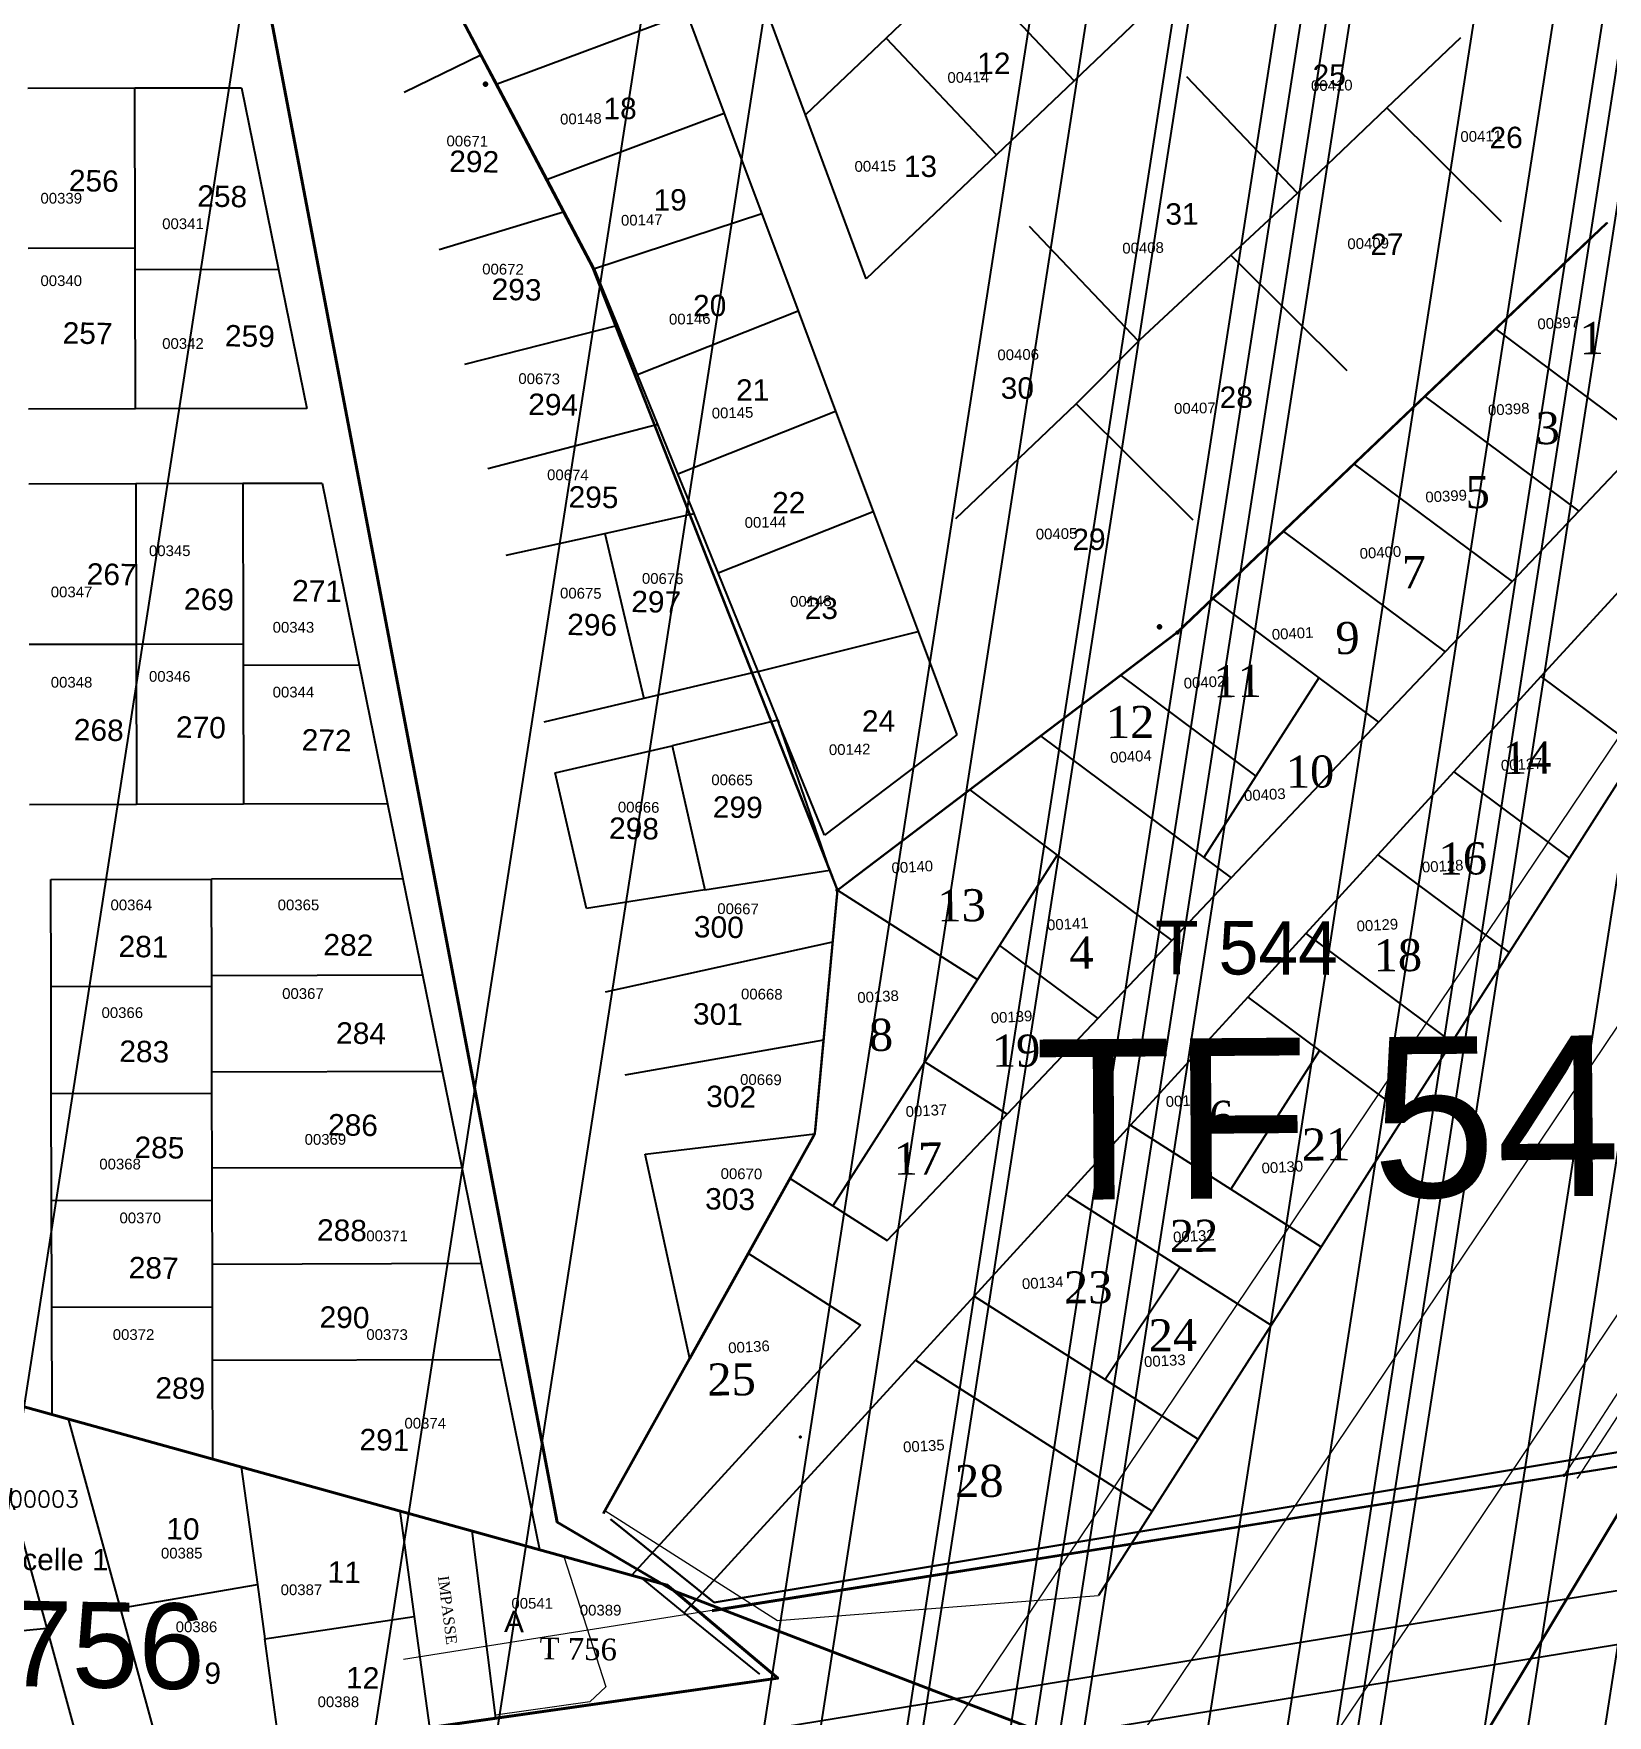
# Model space of a CAD drawing. Header units: metres. Extents: x 0 to 1324930, y 0 to 1631912.
# Drawn here: x 253454.7 to 253601.8, y 1629381.7 to 1629538.9 of the extents above; entities that cross this region are included whole.
import ezdxf
from ezdxf.enums import TextEntityAlignment as Align

# ---------------------------------------------------------------- set-up
doc = ezdxf.new("R2010")
doc.units = ezdxf.units.M
doc.header["$MEASUREMENT"] = 0
for name, color, linetype in [('A_revoir_geometrie_aberrante', 7, 'Continuous'), ('A_revoir_niveau_0', 7, 'Continuous'), ('historique_numero_parcelle', 7, 'Continuous'), ('limites_parcelles', 7, 'Continuous'), ('limites_sections', 7, 'Continuous'), ('limites_tf', 7, 'Continuous'), ('numero_lot', 7, 'Continuous'), ('numero_parcelle', 7, 'Continuous'), ('toponymie', 7, 'Continuous')]:
    doc.layers.add(name, color=color, linetype=linetype)
for name, color, linetype, lineweight in [('CABA', 7, 'Continuous', 0), ('emprise_ht_pik_rufisque', 7, 'Continuous', 0), ('Limite TF', 7, 'Continuous', 0), ('MORCELLEMENT', 7, 'Continuous', 0), ('Numero_TF', 7, 'Continuous', 0)]:
    doc.layers.add(name, color=color, linetype=linetype, lineweight=lineweight)
doc.layers.add('Lignes HT Vectorisées', color=6, linetype='Continuous', lineweight=0, true_color=0xff00ff)
doc.styles.get("Standard").update_dxf_attribs({"font": 'txt.shx'})
doc.styles.add('Style-Arial', font='arial.ttf')
doc.styles.add('Style-FANCY', font='times.ttf')
doc.styles.add('Style-ITALICS', font='ITALICS.shx')
doc.styles.add('Style-txt', font='txt.shx')

# ---------------------------------------------------------------- blocks, each defined once
blk = doc.blocks.new('*U123')
at = {"layer": 'Limite TF', "color": 5, "linetype": 'Continuous', "lineweight": 30}
for p, q in [((-92.28389, 76.922625, -0.00005), (-40.921564, -24.982557, -0.00005)), ((-40.946358, -24.933364, -0.00005), (-91.934646, 76.229708, -0.00005)), ((13.153911, -60.064016, -0.00005), (52.924782, -23.480005, -0.00005)), ((53.942898, -22.552728, -0.00005), (13.153944, -60.063995, -0.00005)), ((-40.921564, -24.982557, -0.00005), (-19.066293, -83.61538, -0.00005)), ((-40.921564, -24.982557, -0.00005), (-19.066293, -83.61538, -0.00005)), ((-19.527386, -82.378369, -0.00005), (-40.902324, -25.034175, -0.00005)), ((-19.066398, -83.62538, -0.00005), (13.067052, -60.135334, -0.00005)), ((13.067014, -60.135348, -0.00005), (-18.000381, -82.836511, -0.00005))]:
    blk.add_line(p, q, dxfattribs=at)
at = {"layer": 'Limite TF', "color": 5, "linetype": 'Continuous', "lineweight": 30, "extrusion": (0, 0, -1)}
blk.add_arc((-12.47703, -59.327933, 0.00005), 1, 227.397031, 233.844138, dxfattribs=at)
at = {"layer": 'Limite TF', "color": 5, "linetype": 'Continuous', "lineweight": 30}
blk.add_arc((12.476906, -59.328037, -0.00005), 1, 306.167378, 312.610005, dxfattribs=at)

msp = doc.modelspace()

# ---------------------------------------------------------------- linework, layer by layer
at = {"layer": 'A_revoir_geometrie_aberrante'}
for p in [(253818.61986, 1630923.38749), (253724.3939, 1630908.56345), (253783.36023, 1630905.73622), (253774.25578, 1630899.93366), (253836.71626, 1630891.34258), (253814.74338, 1630885.17909), (253827.94962, 1630881.20231), (253782.48128, 1630855.73806), (253817.74311, 1630841.65067), (253797.24446, 1630828.58239), (253747.95549, 1630826.37614), (253772.91621, 1630823.75877), (253668.05397, 1630787.75301), (253715.06164, 1630775.13962), (253758.56079, 1630716.32), (253733.98882, 1630702.58123), (253767.09052, 1630682.50395), (253736.02348, 1630663.7972), (253774.846, 1630654.88448)]:
    msp.add_line(p, (0, 0), dxfattribs=at)
at = {"layer": 'A_revoir_niveau_0', "color": 7, "linetype": 'Continuous', "lineweight": 0}
for p, q in [((253653.20792, 1629487.40592), (253599.03292, 1629403.90092)), ((253508.13855, 1629400.8391), (253524.26599, 1629390.53859)), ((253524.26599, 1629390.53859), (253554.25176, 1629392.90222))]:
    msp.add_line(p, q, dxfattribs=at)
at = {"layer": 'A_revoir_niveau_0', "color": 1, "linetype": 'Continuous', "elevation": 1.45707, "flags": 128}
for points in [[(253521.55347, 1629380.0756), (253731.55462, 1629414.40851), (253788.47876, 1629419.67596), (253788.56476, 1629419.68831), (253948.33619, 1629442.63371)], [(253949.02626, 1629437.68151), (253789.18954, 1629414.72673), (253732.24255, 1629409.4546), (253732.18866, 1629409.44961), (253726.70953, 1629408.55376), (253522.26346, 1629375.12636), (253519.28912, 1629374.58897), (253516.73208, 1629373.91893), (253514.44781, 1629373.14816), (253512.08173, 1629372.16596), (253509.99114, 1629371.129), (253508.8548, 1629370.49309), (253489.16624, 1629360.31521), (253485.37712, 1629358.3807), (253483.4698, 1629357.58648), (253481.08455, 1629356.74738), (253477.42048, 1629355.76955), (253472.78218, 1629355.0124), (253454.53679, 1629352.03405)]]:
    msp.add_lwpolyline(points, dxfattribs=at)
at = {"layer": 'A_revoir_niveau_0', "color": 2, "linetype": 'Continuous', "lineweight": 70}
msp.add_point((253496.97069, 1629534.19537), dxfattribs=at)
msp.add_point((253496.97069, 1629534.19537), dxfattribs=at)
at = {"layer": 'A_revoir_niveau_0', "color": 3, "linetype": 'Continuous', "lineweight": 70}
for p in [(253496.97069, 1629534.19537), (253496.97069, 1629534.19537), (253559.95584, 1629483.4347)]:
    msp.add_point(p, dxfattribs=at)
at = {"layer": 'A_revoir_niveau_0', "color": 30, "linetype": 'Continuous', "lineweight": 53}
msp.add_point((253559.95584, 1629483.4347), dxfattribs=at)
at = {"layer": 'A_revoir_niveau_0', "color": 3, "linetype": 'Continuous', "lineweight": 40}
for p in [(253561.6395, 1629482.92668), (253529.88025, 1629458.83986)]:
    msp.add_point(p, dxfattribs=at)
at = {"layer": 'A_revoir_niveau_0', "color": 4, "linetype": 'Continuous', "lineweight": 53}
for p in [(253561.6395, 1629482.92668), (253529.88025, 1629458.83986)]:
    msp.add_point(p, dxfattribs=at)
at = {"layer": 'A_revoir_niveau_0', "color": 6, "linetype": 'Continuous', "lineweight": 40}
msp.add_point((253526.39432, 1629407.71373), dxfattribs=at)
at = {"layer": 'A_revoir_niveau_0', "color": 7, "linetype": 'Continuous', "lineweight": 0}
msp.add_point((253599.03292, 1629403.90092), dxfattribs=at)
at = {"layer": 'CABA', "color": 7, "linetype": 'Continuous', "lineweight": 0}
for p, q in [((253688.84539, 1629544.52119), (253597.77611, 1629404.14833)), ((253618.91319, 1629407.50589), (253489.30497, 1629386.91799))]:
    msp.add_line(p, q, dxfattribs=at)
at = {"layer": 'CABA', "color": 1, "linetype": 'Continuous', "lineweight": 30}
for p, q in [((253618.91319, 1629407.50594), (253518.16604, 1629391.50281)), ((253618.91319, 1629407.49711), (253518.16604, 1629391.43281))]:
    msp.add_line(p, q, dxfattribs=at)
at = {"layer": 'CABA', "color": 7, "linetype": 'Continuous', "lineweight": 40}
msp.add_point((253597.76604, 1629404.13281), dxfattribs=at)
msp.add_point((253597.76604, 1629404.13281), dxfattribs=at)
msp.add_point((253597.76604, 1629404.13281), dxfattribs=at)
at = {"layer": 'emprise_ht_pik_rufisque', "color": 1}
for p, q in [((253525.74159, 1629358.41202), (253684.0951, 1629593.89178)), ((253708.88531, 1629576.99558), (253551.50254, 1629342.95935))]:
    msp.add_line(p, q, dxfattribs=at)
at = {"layer": 'Lignes HT Vectorisées', "color": 5, "flags": 128}
msp.add_lwpolyline([(252300.51846, 1628679.7793), (252309.3366, 1628700.77108), (252580.07717, 1628648.77369), (252824.63213, 1628734.41955), (253013.71055, 1628846.69242), (253204.21108, 1628962.6464), (253437.57414, 1629102.28059), (253538.1889, 1629350.04156), (253696.54241, 1629585.52132), (253756.66915, 1629670.28747)], dxfattribs=at)
at = {"layer": 'limites_parcelles'}
for p, q in [((253541.6958, 1629545.42816), (253534.42058, 1629538.49444)), ((253541.6958, 1629545.42816), (253551.9945, 1629534.50831)), ((253496.61108, 1629536.91265), (253493.34034, 1629543.09786)), ((253526.87761, 1629531.30556), (253522.89476, 1629542.08574)), ((253515.78412, 1629540.80299), (253498.05422, 1629534.18356)), ((253515.78412, 1629540.80299), (253519.29086, 1629531.42734)), ((253559.26973, 1629541.44203), (253551.9945, 1629534.50831)), ((253534.42058, 1629538.49444), (253526.87761, 1629531.30556)), ((253534.42058, 1629538.49444), (253544.71928, 1629527.5746)), ((253581.20636, 1629531.96166), (253588.12394, 1629538.55673)), ((253496.61108, 1629536.91265), (253489.3886, 1629533.41103)), ((253498.05422, 1629534.18356), (253496.61108, 1629536.91265)), ((253502.77282, 1629525.26035), (253498.05422, 1629534.18356)), ((253551.9945, 1629534.50831), (253544.71928, 1629527.5746)), ((253572.85342, 1629523.99815), (253562.50777, 1629534.85854)), ((253454.20013, 1629533.80826), (253464.20008, 1629533.8305)), ((253464.20008, 1629533.8305), (253474.18584, 1629533.85271)), ((253464.23333, 1629518.83539), (253464.20008, 1629533.8305)), ((253474.18584, 1629533.85271), (253477.64641, 1629516.86564)), ((253519.29086, 1629531.42734), (253502.77282, 1629525.26035)), ((253519.29086, 1629531.42734), (253522.79761, 1629522.05169)), ((253532.5434, 1629515.97027), (253526.87761, 1629531.30556)), ((253572.85342, 1629523.99815), (253581.20636, 1629531.96166)), ((253581.20636, 1629531.96166), (253591.89306, 1629521.32884)), ((253544.71928, 1629527.5746), (253532.5434, 1629515.97027)), ((253504.37321, 1629522.23389), (253502.77282, 1629525.26035)), ((253566.63065, 1629518.19439), (253572.43011, 1629523.59457)), ((253572.43011, 1629523.59457), (253572.85342, 1629523.99815)), ((253504.37321, 1629522.23389), (253492.64803, 1629518.70349)), ((253507.178, 1629516.92982), (253504.37321, 1629522.23389)), ((253522.79761, 1629522.05169), (253507.178, 1629516.92982)), ((253522.79761, 1629522.05169), (253526.18312, 1629513.00016)), ((253558.01767, 1629510.16512), (253547.82163, 1629520.86846)), ((253591.38446, 1629511.26694), (253601.86467, 1629521.25932)), ((253464.23333, 1629518.83539), (253454.23338, 1629518.81284)), ((253464.23777, 1629516.8354), (253464.23333, 1629518.83539)), ((253477.64641, 1629516.86564), (253464.23777, 1629516.8354)), ((253464.2666, 1629503.83451), (253464.23777, 1629516.8354)), ((253477.64641, 1629516.86564), (253480.29352, 1629503.87161)), ((253509.33487, 1629511.61004), (253507.178, 1629516.92982)), ((253558.14449, 1629510.29248), (253566.63065, 1629518.19439)), ((253566.63065, 1629518.19439), (253577.46391, 1629507.41575)), ((253511.18554, 1629507.04549), (253526.18312, 1629513.00016)), ((253526.18312, 1629513.00016), (253529.69407, 1629503.61326)), ((253509.33487, 1629511.61004), (253495.02807, 1629507.96406)), ((253511.18554, 1629507.04549), (253509.33487, 1629511.61004)), ((253584.77717, 1629504.9672), (253591.38446, 1629511.26694)), ((253591.38446, 1629511.26694), (253605.3801, 1629500.83283)), ((253552.18695, 1629504.30989), (253558.01767, 1629510.16512)), ((253558.01767, 1629510.16512), (253558.14449, 1629510.29248)), ((253513.0893, 1629502.34997), (253511.18554, 1629507.04549)), ((253540.92317, 1629493.56939), (253552.18695, 1629504.30989)), ((253552.18695, 1629504.30989), (253563.09453, 1629493.45731)), ((253578.16884, 1629498.66648), (253584.77717, 1629504.9672)), ((253584.77717, 1629504.9672), (253599.14583, 1629494.25418)), ((253464.2666, 1629503.83451), (253454.26664, 1629503.81137)), ((253480.29352, 1629503.87161), (253464.2666, 1629503.83451)), ((253514.9505, 1629497.75944), (253529.69407, 1629503.61326)), ((253529.69407, 1629503.61326), (253533.19802, 1629494.2451)), ((253513.0893, 1629502.34997), (253497.20026, 1629498.2238)), ((253514.9505, 1629497.75944), (253513.0893, 1629502.34997)), ((253605.3801, 1629500.83283), (253599.14583, 1629494.25418)), ((253571.56199, 1629492.36717), (253578.16884, 1629498.66648)), ((253578.16884, 1629498.66648), (253592.91195, 1629487.67596)), ((253614.19158, 1629499.10268), (253595.61488, 1629478.79449)), ((253454.28644, 1629496.81443), (253464.28639, 1629496.83987)), ((253464.28639, 1629496.83987), (253474.28634, 1629496.86531)), ((253464.28639, 1629496.83987), (253464.31965, 1629481.83994)), ((253474.28634, 1629496.86531), (253481.71988, 1629496.88422)), ((253474.28634, 1629496.86531), (253474.3196, 1629481.86538)), ((253481.71988, 1629496.88422), (253485.18129, 1629479.89301)), ((253516.46333, 1629494.02815), (253514.9505, 1629497.75944)), ((253508.1326, 1629492.18481), (253516.46333, 1629494.02815)), ((253518.70804, 1629488.4917), (253516.46333, 1629494.02815)), ((253518.70804, 1629488.4917), (253533.19802, 1629494.2451)), ((253533.19802, 1629494.2451), (253537.40191, 1629483.00555)), ((253599.14583, 1629494.25418), (253592.91195, 1629487.67596)), ((253498.91207, 1629490.14458), (253508.1326, 1629492.18481)), ((253508.1326, 1629492.18481), (253511.75933, 1629476.74007)), ((253564.95426, 1629486.06701), (253571.56199, 1629492.36717)), ((253571.56199, 1629492.36717), (253586.67809, 1629481.09775)), ((253522.4491, 1629479.2646), (253518.70804, 1629488.4917)), ((253592.91195, 1629487.67596), (253586.67809, 1629481.09775)), ((253561.63964, 1629482.90668), (253564.95426, 1629486.06701)), ((253564.95426, 1629486.06701), (253574.85614, 1629478.68483)), ((253522.45036, 1629479.2615), (253537.40191, 1629483.00555)), ((253537.40191, 1629483.00555), (253541.01726, 1629473.33955)), ((253556.3348, 1629478.89196), (253561.63964, 1629482.90668)), ((253556.33812, 1629478.88949), (253561.63964, 1629482.90668)), ((253454.31971, 1629481.8145), (253464.31965, 1629481.83994)), ((253464.31965, 1629481.83994), (253474.3196, 1629481.86538)), ((253464.31965, 1629481.83994), (253464.3529, 1629466.8442)), ((253474.3196, 1629481.86538), (253474.32404, 1629479.86539)), ((253586.67809, 1629481.09775), (253580.44378, 1629474.51906)), ((253474.32404, 1629479.86539), (253485.18129, 1629479.89301)), ((253474.32404, 1629479.86539), (253474.35285, 1629466.86964)), ((253485.18129, 1629479.89301), (253487.8274, 1629466.90392)), ((253522.4491, 1629479.2646), (253511.75933, 1629476.74007)), ((253522.45036, 1629479.2615), (253522.4491, 1629479.2646)), ((253524.2912, 1629474.72118), (253522.45036, 1629479.2615)), ((253548.86318, 1629473.23743), (253556.3348, 1629478.89196)), ((253548.87118, 1629473.23147), (253556.33812, 1629478.88949)), ((253556.3348, 1629478.89196), (253556.33812, 1629478.88949)), ((253556.33812, 1629478.88949), (253568.97227, 1629469.47274)), ((253574.85614, 1629478.68483), (253568.97227, 1629469.47274)), ((253574.85614, 1629478.68483), (253580.44378, 1629474.51906)), ((253595.61488, 1629478.79449), (253587.46277, 1629469.88254)), ((253595.61488, 1629478.79449), (253604.76163, 1629471.97756)), ((253511.75933, 1629476.74007), (253502.4358, 1629474.53819)), ((253524.2912, 1629474.72118), (253514.42444, 1629472.30939)), ((253524.2912, 1629474.72118), (253524.30616, 1629474.72484)), ((253524.40029, 1629474.45212), (253524.2912, 1629474.72118)), ((253524.30616, 1629474.72484), (253524.40029, 1629474.45212)), ((253529.14565, 1629460.70417), (253524.40029, 1629474.45212)), ((253528.65374, 1629463.96125), (253524.40029, 1629474.45212)), ((253580.44378, 1629474.51906), (253566.65875, 1629459.97258)), ((253541.01726, 1629473.33955), (253528.65374, 1629463.96125)), ((253542.23452, 1629468.20258), (253548.87118, 1629473.23147)), ((253548.87118, 1629473.23147), (253548.86318, 1629473.23743)), ((253548.87118, 1629473.23147), (253564.11531, 1629461.86846)), ((253503.49378, 1629469.79383), (253514.42444, 1629472.30939)), ((253514.42444, 1629472.30939), (253517.47961, 1629458.87288)), ((253604.76163, 1629471.97756), (253598.27552, 1629461.82328)), ((253506.40294, 1629457.12619), (253503.49378, 1629469.79383)), ((253587.46277, 1629469.88254), (253580.37243, 1629462.13132)), ((253587.46277, 1629469.88254), (253598.27552, 1629461.82328)), ((253529.88012, 1629458.84112), (253542.22985, 1629468.20605)), ((253529.88012, 1629458.84112), (253542.23452, 1629468.20258)), ((253542.22985, 1629468.20605), (253542.23452, 1629468.20258)), ((253542.23452, 1629468.20258), (253550.40019, 1629462.11572)), ((253568.97227, 1629469.47274), (253564.11531, 1629461.86846)), ((253464.3529, 1629466.8442), (253454.35296, 1629466.81876)), ((253474.35285, 1629466.86964), (253464.3529, 1629466.8442)), ((253487.8274, 1629466.90392), (253474.35285, 1629466.86964)), ((253487.8274, 1629466.90392), (253489.25406, 1629459.90079)), ((253550.40019, 1629462.11572), (253545.00252, 1629453.66442)), ((253550.40019, 1629462.11572), (253561.11837, 1629454.12617)), ((253564.11531, 1629461.86846), (253566.65875, 1629459.97258)), ((253580.37243, 1629462.13132), (253573.63923, 1629454.77054)), ((253580.37243, 1629462.13132), (253592.63466, 1629452.99228)), ((253598.27552, 1629461.82328), (253592.63466, 1629452.99228)), ((253517.47961, 1629458.87288), (253529.14565, 1629460.70417)), ((253456.34317, 1629459.81884), (253471.36409, 1629459.85522)), ((253456.37132, 1629449.82688), (253456.34317, 1629459.81884)), ((253489.25406, 1629459.90079), (253471.36409, 1629459.85522)), ((253471.38699, 1629450.85481), (253471.36409, 1629459.85522)), ((253489.25406, 1629459.90079), (253491.0872, 1629450.90236)), ((253517.47961, 1629458.87288), (253506.40294, 1629457.12619)), ((253529.43199, 1629454.00612), (253529.88012, 1629458.84112)), ((253529.88012, 1629458.84112), (253542.96847, 1629450.47964)), ((253566.65875, 1629459.97258), (253561.11837, 1629454.12617)), ((253508.19396, 1629449.32996), (253529.43199, 1629454.00612)), ((253528.58036, 1629444.81766), (253529.43199, 1629454.00612)), ((253561.11837, 1629454.12617), (253554.19094, 1629446.81608)), ((253573.63923, 1629454.77054), (253568.21325, 1629448.83882)), ((253573.63923, 1629454.77054), (253587.2772, 1629444.60495)), ((253545.00252, 1629453.66442), (253542.96847, 1629450.47964)), ((253545.00252, 1629453.66442), (253545.00252, 1629453.66442)), ((253545.00252, 1629453.66442), (253554.19094, 1629446.81608)), ((253592.63466, 1629452.99228), (253587.2772, 1629444.60495)), ((253471.38699, 1629450.85481), (253491.0872, 1629450.90236)), ((253471.38954, 1629449.85489), (253471.38699, 1629450.85481)), ((253491.0872, 1629450.90236), (253492.91968, 1629441.90713)), ((253456.37132, 1629449.82688), (253471.38954, 1629449.85489)), ((253456.3995, 1629439.82694), (253456.37132, 1629449.82688)), ((253471.40989, 1629441.85519), (253471.38954, 1629449.85489)), ((253542.96847, 1629450.47964), (253538.04815, 1629442.77575)), ((253568.21325, 1629448.83882), (253557.26436, 1629436.86941)), ((253568.21325, 1629448.83882), (253574.91958, 1629443.83974)), ((253554.19094, 1629446.81608), (253545.72346, 1629437.88087)), ((253528.58036, 1629444.81766), (253509.98499, 1629441.53373)), ((253527.76804, 1629436.05328), (253528.58036, 1629444.81766)), ((253587.2772, 1629444.60495), (253582.96, 1629437.84618)), ((253574.91958, 1629443.83974), (253566.64232, 1629430.87997)), ((253574.91958, 1629443.83974), (253582.96, 1629437.84618)), ((253471.40989, 1629441.85519), (253492.91968, 1629441.90713)), ((253471.41498, 1629439.85494), (253471.40989, 1629441.85519)), ((253492.91968, 1629441.90713), (253494.75217, 1629432.91191)), ((253538.04815, 1629442.77575), (253529.44753, 1629429.3095)), ((253538.04815, 1629442.77575), (253545.72346, 1629437.88087)), ((253456.3995, 1629439.82694), (253471.41498, 1629439.85494)), ((253456.42767, 1629429.82699), (253456.3995, 1629439.82694)), ((253471.43278, 1629432.85557), (253471.41498, 1629439.85494)), ((253534.52695, 1629426.06588), (253545.72346, 1629437.88087)), ((253557.26436, 1629436.86941), (253551.30591, 1629430.35559)), ((253557.26436, 1629436.86941), (253566.64232, 1629430.87997)), ((253582.96, 1629437.84618), (253575.07154, 1629425.49647)), ((253511.90281, 1629434.1485), (253527.76804, 1629436.05328)), ((253527.76804, 1629436.05328), (253525.44228, 1629431.86717)), ((253516.08253, 1629415.02061), (253511.90281, 1629434.1485)), ((253471.43278, 1629432.85557), (253494.75217, 1629432.91191)), ((253471.44042, 1629429.85499), (253471.43278, 1629432.85557)), ((253494.75217, 1629432.91191), (253496.58425, 1629423.91867)), ((253525.44228, 1629431.86717), (253521.54918, 1629424.86001)), ((253525.44228, 1629431.86717), (253529.44753, 1629429.3095)), ((253551.30591, 1629430.35559), (253542.64084, 1629420.88286)), ((253551.30591, 1629430.35559), (253561.8875, 1629423.5972)), ((253566.64232, 1629430.87997), (253575.07154, 1629425.49647)), ((253456.42767, 1629429.82699), (253471.44042, 1629429.85499)), ((253456.45586, 1629419.823), (253456.42767, 1629429.82699)), ((253471.4557, 1629423.84599), (253471.44042, 1629429.85499)), ((253529.44753, 1629429.3095), (253534.52695, 1629426.06588)), ((253521.54918, 1629424.86001), (253516.08253, 1629415.02061)), ((253521.54918, 1629424.86001), (253532.027, 1629418.16812)), ((253575.07154, 1629425.49647), (253570.38972, 1629418.16688)), ((253496.58425, 1629423.91867), (253471.4557, 1629423.84599)), ((253471.46588, 1629419.84601), (253471.4557, 1629423.84599)), ((253496.58425, 1629423.91867), (253498.41673, 1629414.92345)), ((253561.8875, 1629423.5972), (253554.88061, 1629413.06571)), ((253561.8875, 1629423.5972), (253570.38972, 1629418.16688)), ((253542.64084, 1629420.88286), (253537.15947, 1629414.89059)), ((253542.64084, 1629420.88286), (253554.88061, 1629413.06571)), ((253471.46588, 1629419.84601), (253456.45586, 1629419.823)), ((253456.48408, 1629409.80628), (253456.45586, 1629419.823)), ((253471.4786, 1629414.84604), (253471.46588, 1629419.84601)), ((253532.027, 1629418.16812), (253510.64023, 1629394.78745)), ((253570.38972, 1629418.16688), (253563.58169, 1629407.50862)), ((253498.41673, 1629414.92345), (253471.4786, 1629414.84604)), ((253471.50202, 1629405.64143), (253471.4786, 1629414.84604)), ((253498.41673, 1629414.92345), (253502.03248, 1629397.17459)), ((253537.15947, 1629414.89059), (253515.55704, 1629391.27623)), ((253537.15947, 1629414.89059), (253559.27464, 1629400.76575)), ((253554.88061, 1629413.06571), (253563.58169, 1629407.50862)), ((253456.48408, 1629409.80628), (253450.00923, 1629411.60191)), ((253457.98819, 1629409.38915), (253456.48408, 1629409.80628)), ((253457.98819, 1629409.38915), (253462.82904, 1629391.69479)), ((253471.50202, 1629405.64143), (253457.98819, 1629409.38915)), ((253563.58169, 1629407.50862), (253559.27464, 1629400.76575)), ((253563.58169, 1629407.50862), (253563.58172, 1629407.5086)), ((253474.15245, 1629404.9064), (253471.50202, 1629405.64143)), ((253474.15245, 1629404.9064), (253475.66055, 1629393.91112)), ((253488.9609, 1629400.79966), (253474.15245, 1629404.9064)), ((253452.82745, 1629401.30081), (253455.97304, 1629389.80326)), ((253488.9609, 1629400.79966), (253490.31278, 1629390.9374)), ((253495.72782, 1629398.92302), (253488.9609, 1629400.79966)), ((253559.27464, 1629400.76575), (253554.25176, 1629392.90222)), ((253497.9464, 1629381.42702), (253495.72782, 1629398.92302)), ((253502.03248, 1629397.17459), (253495.72782, 1629398.92302)), ((253510.64023, 1629394.78745), (253502.03248, 1629397.17459)), ((253511.55546, 1629394.53363), (253510.64023, 1629394.78745)), ((253515.55704, 1629391.27623), (253511.55546, 1629394.53363)), ((253513.96916, 1629393.86425), (253511.55546, 1629394.53363)), ((253462.82904, 1629391.69479), (253475.66055, 1629393.91112)), ((253475.66055, 1629393.91112), (253476.35486, 1629388.8498)), ((253462.82904, 1629391.69479), (253466.84443, 1629377.01768)), ((253476.35486, 1629388.8498), (253490.31278, 1629390.9374)), ((253490.31278, 1629390.9374), (253491.73756, 1629380.5433)), ((253522.62892, 1629385.51953), (253515.55704, 1629391.27623)), ((253455.97304, 1629389.80326), (253439.59626, 1629388.22548)), ((253455.97304, 1629389.80326), (253459.74636, 1629376.01126)), ((253477.7659, 1629378.56377), (253476.35486, 1629388.8498))]:
    msp.add_line(p, q, dxfattribs=at)
at = {"layer": 'limites_sections', "color": 112, "linetype": 'Continuous', "lineweight": 40, "flags": 128}
for points in [[(254266.72124, 1629287.51673), (254172.48417, 1629409.31925), (254097.22164, 1629442.49494), (254024.76813, 1629444.48435), (253971.49352, 1629433.82949), (253653.94722, 1629377.17001), (253582.75022, 1629367.14207), (253798.76793, 1629726.38387), (253856.42036, 1629838.71662), (253802.99925, 1630025.997), (253799.36956, 1630038.16252), (253786.53856, 1630083.23103), (253799.36956, 1630038.16252), (253907.40539, 1630046.33621), (253955.51113, 1630039.11967), (254024.76813, 1629997.35713), (254129.31023, 1629944.47073), (254144.35091, 1629962.85453), (254275.33492, 1629929.18652)], [(254266.72124, 1629287.51673), (254172.48417, 1629409.31925), (254097.22164, 1629442.49494), (254024.76813, 1629444.48435), (253971.49352, 1629433.82949), (253662.59302, 1629378.69766), (253582.75022, 1629367.14207), (253798.76793, 1629726.38387), (253856.42036, 1629838.71662), (253802.99925, 1630025.997), (253799.36956, 1630038.16252), (253786.53856, 1630083.23103), (253799.36956, 1630038.16252), (253907.40539, 1630046.33621), (253955.51113, 1630039.11967), (254024.76813, 1629997.35713), (254129.31023, 1629944.47073), (254144.35091, 1629962.85453), (254275.33492, 1629929.18652)], [(253799.36956, 1630038.16252), (253856.42032, 1629838.7166), (253798.76793, 1629726.38384), (253582.75022, 1629367.14207), (253514.63591, 1629393.29182), (253503.68044, 1629399.74735), (253463.16064, 1629612.88736), (253394.94697, 1629619.27583), (253335.50021, 1629603.46312), (253325.48823, 1629598.58362), (253296.43383, 1629591.04183), (253239.42311, 1629594.89294), (253258.48029, 1629694.07782), (253239.84941, 1629709.10854), (253235.59543, 1629794.86585), (253237.80426, 1629775.92513), (253237.80426, 1629775.92513), (253264.68264, 1629775.42816), (253276.08156, 1629797.15961), (253283.21815, 1629825.84344), (253264.42056, 1629860.90563), (253292.36857, 1629875.25951), (253349.87463, 1629905.00727), (253520.67758, 1630008.00346)], [(252919.31833, 1629642.67521), (253000.11128, 1629763.48946), (253052.3, 1629847.28), (253052.3, 1629847.28), (253140.06562, 1629837.2331), (253140.06562, 1629837.2331), (253235.59543, 1629794.86585), (253239.84941, 1629709.10854), (253258.48029, 1629694.07782), (253239.42311, 1629594.89294), (253296.43383, 1629591.04183), (253325.48823, 1629598.58362), (253335.48931, 1629603.43379), (253394.94697, 1629619.27583), (253463.16064, 1629612.88736), (253503.68044, 1629399.74735), (253514.63591, 1629393.29182), (253582.75022, 1629367.14207), (253645.72438, 1629332.79686), (253610.60438, 1629237.23282), (253568.74235, 1629208.53636), (253491.69353, 1628988.97111), (253348.98947, 1629069.99709), (252794.47787, 1629392.61618)]]:
    msp.add_lwpolyline(points, dxfattribs=at)
at = {"layer": 'limites_tf', "color": 5, "linetype": 'Continuous', "lineweight": 30}
for p, q in [((253561.66387, 1629482.97734), (253600.77068, 1629520.27036)), ((253601.77196, 1629521.21579), (253561.6639, 1629482.97736)), ((253561.57827, 1629482.90446), (253530.92396, 1629459.6485)), ((253529.87223, 1629458.85059), (253527.76242, 1629436.06419)), ((253527.772, 1629436.26383), (253529.8723, 1629458.84059)), ((253527.76242, 1629436.06419), (253507.98718, 1629400.55545)), ((253507.99108, 1629400.55232), (253527.65006, 1629435.87009)), ((253633.48963, 1629411.40347), (253518.35965, 1629392.23272)), ((253518.35965, 1629392.23272), (253508.64659, 1629400.01704))]:
    msp.add_line(p, q, dxfattribs=at)
at = {"layer": 'limites_tf', "color": 1, "linetype": 'Continuous', "lineweight": 30}
msp.add_line((253633.43604, 1629409.81281), (253518.16604, 1629391.50281), dxfattribs=at)
at = {"layer": 'limites_tf', "color": 5, "linetype": 'Continuous', "lineweight": 40}
for p, q in [((253524.28096, 1629385.16027), (253372.40071, 1629363.62859)), ((253524.28533, 1629385.15616), (253418.30187, 1629370.13577))]:
    msp.add_line(p, q, dxfattribs=at)
at = {"layer": 'limites_tf', "color": 5, "linetype": 'Continuous', "lineweight": 40, "flags": 128}
msp.add_lwpolyline([(253408.96531, 1629421.46835), (253418.11281, 1629371.17526), (253418.30187, 1629370.13577), (253425.35048, 1629371.13417), (253427.90537, 1629371.38142), (253436.31189, 1629372.68784), (253436.31204, 1629372.68679), (253492.11541, 1629380.59098), (253524.29401, 1629385.14884), (253514.62529, 1629393.30075), (253514.63064, 1629393.3071), (253513.96916, 1629393.86425), (253408.68607, 1629423.05909), (253408.96531, 1629421.46835)], close=True, dxfattribs=at)
at = {"layer": 'limites_tf', "color": 5, "lineweight": 40, "flags": 128}
msp.add_lwpolyline([(253436.31182, 1629372.68824), (253524.28533, 1629385.15616), (253514.62529, 1629393.30075), (253514.63064, 1629393.3071), (253513.96916, 1629393.86425), (253408.68607, 1629423.05909), (253408.72915, 1629422.82199), (253408.97482, 1629421.47007), (253408.96531, 1629421.46835), (253418.11281, 1629371.17526), (253418.30187, 1629370.13577), (253425.35041, 1629371.13473), (253436.31182, 1629372.68824)], close=True, dxfattribs=at)
at = {"layer": 'MORCELLEMENT', "color": 2, "linetype": 'Continuous', "lineweight": 13, "flags": 128}
msp.add_lwpolyline([(253495.72788, 1629398.92253), (253504.29436, 1629396.54609), (253508.21703, 1629384.34096), (253506.71219, 1629382.94886), (253497.9101, 1629381.70175), (253495.72788, 1629398.92253)], close=True, dxfattribs=at)

# ---------------------------------------------------------------- block references
at = {"layer": 'limites_tf', "color": 5, "linetype": 'Continuous', "lineweight": 30, "rotation": 1.03}
msp.add_blockref('*U123', (253547.4394, 1629542.77068, 0.00005), dxfattribs=at)

# ---------------------------------------------------------------- texts
at = {"layer": 'historique_numero_parcelle', "color": 7, "linetype": 'Continuous', "lineweight": 0, "style": 'Style-txt'}
msp.add_text('00003', height=1.524, rotation=0.0028, dxfattribs=at).set_placement((253455.7171, 1629401.8979), align=Align.MIDDLE_CENTER)
at = {"layer": 'historique_numero_parcelle', "color": 7, "insert": (253505.79152, 1629392.01449), "char_height": 1, "attachment_point": 1, "rotation": 0.0028075, "line_spacing_factor": 0.6, "style": 'Style-txt'}
msp.add_mtext('\\fArial|b0|i0|c00|p39;00389', dxfattribs=at)
at = {"layer": 'numero_lot', "color": 7, "linetype": 'Continuous', "lineweight": 0, "style": 'Style-Arial'}
for s, rotation, p in [('12', 0.4081, (253542.92543, 1629537.10907)), ('25', 0.4081, (253574.26788, 1629536.01198)), ('18', 0.4081, (253507.99257, 1629532.89925)), ('26', 0.4081, (253590.80127, 1629530.18824)), ('13', 0.4081, (253536.06736, 1629527.4878)), ('19', 0.4081, (253512.67119, 1629524.3504)), ('31', 0.4081, (253560.50707, 1629523.0407)), ('27', 0.4081, (253579.65787, 1629520.20636)), ('20', 0.4081, (253516.36976, 1629514.47423)), ('21', 0.4081, (253520.38404, 1629506.58081)), ('30', 0.4081, (253545.12066, 1629506.75701)), ('28', 0.4081, (253565.57664, 1629505.91246)), ('22', 0.4081, (253523.75749, 1629496.04216)), ('29', 0.4081, (253551.81818, 1629492.61111)), ('23', 0.4081, (253526.79641, 1629486.1613)), ('24', 0.4081, (253532.14879, 1629475.63674)), ('A', 359.0028, (253498.74269, 1629391.47282))]:
    msp.add_text(s, height=2, rotation=rotation, dxfattribs=at).set_placement(p, align=Align.TOP_LEFT)
at = {"layer": 'numero_lot', "color": 7, "lineweight": 0, "style": 'Style-Arial'}
for s, p in [('292', (253493.61017, 1629527.98888)), ('293', (253497.56863, 1629516.01735)), ('294', (253500.98799, 1629505.26657)), ('295', (253504.76052, 1629496.61086)), ('297', (253510.61851, 1629486.82862)), ('296', (253504.6352, 1629484.68223)), ('299', (253518.24038, 1629467.6276)), ('298', (253508.54128, 1629465.63843)), ('300', (253516.47295, 1629456.42042)), ('301', (253516.3874, 1629448.27715)), ('302', (253517.62608, 1629440.56019)), ('303', (253517.5255, 1629430.98634))]:
    msp.add_text(s, height=2, rotation=359, dxfattribs=at).set_placement(p, align=Align.TOP_LEFT)
at = {"layer": 'numero_lot', "color": 7, "linetype": 'Continuous', "lineweight": 0, "style": 'Style-FANCY'}
for s, p in [('1', (253600.35429, 1629510.43613)), ('3', (253596.24728, 1629502.02966)), ('5', (253589.70669, 1629496.05192)), ('7', (253583.7399, 1629488.56023)), ('9', (253577.53555, 1629482.40889)), ('11', (253567.2656, 1629478.37563)), ('12', (253557.21601, 1629474.55145)), ('14', (253594.33526, 1629471.20926)), ('10', (253574.03625, 1629469.91364)), ('16', (253588.30748, 1629461.78909)), ('13', (253541.47111, 1629457.41633)), ('4', (253552.67217, 1629452.99205)), ('18', (253582.2407, 1629452.75165)), ('8', (253533.93876, 1629445.30042)), ('19', (253546.56336, 1629443.8273)), ('6', (253565.73213, 1629437.63968)), ('21', (253575.53355, 1629435.05942)), ('17', (253537.39205, 1629433.73031)), ('22', (253563.20234, 1629426.51038)), ('23', (253553.30636, 1629421.69877)), ('24', (253561.22118, 1629417.22003)), ('25', (253519.97572, 1629413.0913)), ('28', (253543.12303, 1629403.59678))]:
    msp.add_text(s, height=3, rotation=0.4081, dxfattribs=at).set_placement(p, align=Align.MIDDLE_CENTER)
at = {"layer": 'numero_lot', "color": 7, "lineweight": 0, "char_height": 2, "attachment_point": 1, "rotation": 359.0000236, "line_spacing_factor": 0.6}
for s, insert in [('\\fArial|b0|i0|c00|p39;256', (253458.0636, 1629526.18643)), ('\\fArial|b0|i0|c00|p39;258', (253470.0641, 1629524.74153)), ('\\fArial|b0|i0|c00|p39;257', (253457.4777, 1629511.93669)), ('\\fArial|b0|i0|c00|p39;259', (253472.64572, 1629511.67193)), ('\\fArial|b0|i0|c00|p39;267', (253459.73064, 1629489.39816)), ('\\fArial|b0|i0|c00|p39;269', (253468.82151, 1629487.06031)), ('\\fArial|b0|i0|c00|p39;271', (253478.9208, 1629487.83741)), ('\\fArial|b0|i0|c00|p39;268', (253458.52251, 1629474.8424)), ('\\fArial|b0|i0|c00|p39;270', (253468.06735, 1629475.088)), ('\\fArial|b0|i0|c00|p39;272', (253479.8148, 1629473.89354)), ('\\fArial|b0|i0|c00|p39;281', (253462.70344, 1629454.59518)), ('\\fArial|b0|i0|c00|p39;282', (253481.84807, 1629454.74528)), ('\\fArial|b0|i0|c00|p39;284', (253483.03668, 1629446.49194)), ('\\fArial|b0|i0|c00|p39;283', (253462.77455, 1629444.78748)), ('\\fArial|b0|i0|c00|p39;286', (253482.28111, 1629437.90934)), ('\\fArial|b0|i0|c00|p39;285', (253464.19271, 1629435.80373)), ('\\fArial|b0|i0|c00|p39;288', (253481.25108, 1629428.07432)), ('\\fArial|b0|i0|c00|p39;287', (253463.6562, 1629424.55527)), ('\\fArial|b0|i0|c00|p39;290', (253481.49226, 1629419.93544)), ('\\fArial|b0|i0|c00|p39;289', (253466.14262, 1629413.30977)), ('\\fArial|b0|i0|c00|p39;291', (253485.22051, 1629408.47678))]:
    msp.add_mtext(s, dxfattribs=dict(at, insert=insert))
at = {"layer": 'numero_lot', "color": 7, "linetype": 'Continuous', "lineweight": 0, "char_height": 2, "attachment_point": 1}
for s, insert, rotation, line_spacing_factor, style in [('\\fArial|b0|i0|c00|p39;10', (253467.16781, 1629400.13971), 359.0027744, 0.6, 'Style-FANCY'), ('\\fArial|b0|i0|c00|p39;Parcelle 1\\P', (253449.33917, 1629397.2733), 359.7933909, 0.72, 'Style-ITALICS'), ('\\fArial|b0|i0|c00|p39;11', (253482.24397, 1629396.09008), 359.0027744, 0.6, 'Style-FANCY'), ('\\fArial|b0|i0|c00|p39;9', (253470.7191, 1629386.63622), 359.0027744, 0.6, 'Style-FANCY'), ('\\fArial|b0|i0|c00|p39;12', (253483.9643, 1629386.21565), 359.0027744, 0.6, 'Style-FANCY')]:
    msp.add_mtext(s, dxfattribs=dict(at, insert=insert, rotation=rotation, line_spacing_factor=line_spacing_factor, style=style))
at = {"layer": 'numero_parcelle', "color": 5, "lineweight": 0, "style": 'Style-Arial'}
for s, rotation, p in [('00414', 1.13223, (253540.14016, 1629535.29202, 0.00198)), ('00410', 1.13223, (253574.11576, 1629534.52733, 0.00198)), ('00148', 1.13223, (253503.93876, 1629531.40886, 0.00198)), ('00411', 1.13223, (253588.08084, 1629529.77671, 0.00198)), ('00415', 1.13223, (253531.45554, 1629526.98204, 0.00198)), ('00147', 1.13223, (253509.6264, 1629521.94675, 0.00198)), ('00408', 1.13223, (253556.47908, 1629519.33826, 0.00198)), ('00409', 1.13223, (253577.5168, 1629519.75405, 0.00198)), ('00146', 1.13223, (253514.114, 1629512.7003, 0.00198)), ('00397', 3.13223, (253595.26006, 1629512.24888, 0.00198)), ('00406', 1.13223, (253544.81144, 1629509.36202, 0.00198)), ('00407', 1.13223, (253561.31923, 1629504.35407, 0.00198)), ('00398', 3.13223, (253590.63802, 1629504.18942, 0.00198)), ('00145', 1.13223, (253518.11401, 1629503.92293, 0.00198)), ('00399', 3.13223, (253584.78811, 1629496.06277, 0.00198)), ('00144', 1.13223, (253521.18613, 1629493.69104, 0.00198)), ('00405', 1.13223, (253548.39764, 1629492.60927, 0.00198)), ('00400', 3.13223, (253578.64484, 1629490.79616, 0.00198)), ('00143', 1.13223, (253525.4387, 1629486.30888, 0.00198)), ('00401', 3.13223, (253570.43824, 1629483.22532, 0.00198)), ('00402', 3.13223, (253562.20367, 1629478.66601, 0.00198)), ('00142', 1.13223, (253529.05944, 1629472.45203, 0.00198)), ('00404', 3.13223, (253555.33149, 1629471.71603, 0.00198)), ('00127', 3.13223, (253591.84551, 1629470.98407, 0.00198)), ('00403', 3.13223, (253567.84193, 1629468.15497, 0.00198)), ('00128', 3.13223, (253584.46351, 1629461.47249, 0.00198)), ('00140', 3.13223, (253534.8975, 1629461.39654, 0.00198)), ('00141', 3.13223, (253549.42857, 1629456.06227, 0.00198)), ('00129', 3.13223, (253578.3607, 1629455.96067, 0.00198)), ('00138', 3.13223, (253531.69604, 1629449.27352, 0.00198)), ('00139', 3.13223, (253544.17178, 1629447.37515, 0.00198)), ('00131', 3.13223, (253560.51886, 1629439.55021, 0.00198)), ('00137', 3.13223, (253536.21626, 1629438.6172, 0.00198)), ('00130', 3.13223, (253569.48016, 1629433.32971, 0.00198)), ('00132', 3.13223, (253561.21191, 1629426.8854, 0.00198)), ('00134', 3.13223, (253547.08279, 1629422.51711, 0.00198)), ('00136', 3.13223, (253519.63398, 1629416.52649, 0.00198)), ('00133', 3.13223, (253558.49701, 1629415.23248, 0.00198)), ('00135', 3.13223, (253535.97947, 1629407.26105, 0.00198))]:
    msp.add_text(s, height=1, rotation=rotation, dxfattribs=at).set_placement(p, align=Align.TOP_LEFT)
at = {"layer": 'numero_parcelle', "color": 5, "style": 'Style-Arial'}
msp.add_text('00541', height=1, rotation=0.0028, dxfattribs=at).set_placement((253499.40158, 1629392.65482), align=Align.TOP_LEFT)
at = {"layer": 'numero_parcelle', "color": 5, "char_height": 1, "attachment_point": 1, "line_spacing_factor": 0.6, "style": 'Style-txt'}
for s, insert, rotation in [('\\fArial|b0|i0|c00|p39;00671', (253493.33848, 1629529.37591, -4042812.24497), 359.4009042), ('\\fArial|b0|i0|c00|p39;00339', (253455.38634, 1629524.01609), 0.0028075), ('\\fArial|b0|i0|c00|p39;00341', (253466.76272, 1629521.63018), 0.0028075), ('\\fArial|b0|i0|c00|p39;00672', (253496.67502, 1629517.40178, -4042812.24497), 359.4009042), ('\\fArial|b0|i0|c00|p39;00340', (253455.38634, 1629516.30779), 0.0028075), ('\\fArial|b0|i0|c00|p39;00342', (253466.76272, 1629510.4348), 0.0028075), ('\\fArial|b0|i0|c00|p39;00673', (253500.05678, 1629507.15861, -4042812.24497), 359.4009042), ('\\fArial|b0|i0|c00|p39;00674', (253502.73939, 1629498.16719, -4042812.24497), 359.4009042), ('\\fArial|b0|i0|c00|p39;00345', (253465.52417, 1629491.06081), 0.0028075), ('\\fArial|b0|i0|c00|p39;00676', (253511.59997, 1629488.47965, -4042812.24497), 359.4009042), ('\\fArial|b0|i0|c00|p39;00347', (253456.34966, 1629487.20666), 0.0028075), ('\\fArial|b0|i0|c00|p39;00675', (253503.94862, 1629487.10824, -4042812.24497), 359.4009042), ('\\fArial|b0|i0|c00|p39;00343', (253477.08404, 1629483.9031), 0.0028075), ('\\fArial|b0|i0|c00|p39;00346', (253465.52417, 1629479.31483), 0.0028075), ('\\fArial|b0|i0|c00|p39;00348', (253456.34966, 1629478.76423), 0.0028075), ('\\fArial|b0|i0|c00|p39;00344', (253477.08404, 1629477.84658), 0.0028075), ('\\fArial|b0|i0|c00|p39;00665', (253518.08628, 1629469.65421, -4042812.24497), 359.4009042), ('\\fArial|b0|i0|c00|p39;00666', (253509.35299, 1629467.10055, -4042812.24497), 359.4009042), ('\\fArial|b0|i0|c00|p39;00364', (253461.933, 1629457.94658), 0.0028075), ('\\fArial|b0|i0|c00|p39;00365', (253477.55587, 1629457.94658), 0.0028075), ('\\fArial|b0|i0|c00|p39;00667', (253518.64328, 1629457.60628, -4042812.24497), 359.4009042), ('\\fArial|b0|i0|c00|p39;00367', (253477.97528, 1629449.66146), 0.0028075), ('\\fArial|b0|i0|c00|p39;00668', (253520.86198, 1629449.62641, -4042812.24497), 359.4009042), ('\\fArial|b0|i0|c00|p39;00366', (253461.09419, 1629447.87859), 0.0028075), ('\\fArial|b0|i0|c00|p39;00669', (253520.77803, 1629441.63473, -4042812.24497), 359.4009042), ('\\fArial|b0|i0|c00|p39;00369', (253480.07231, 1629436.02773), 0.0028075), ('\\fArial|b0|i0|c00|p39;00368', (253460.88449, 1629433.72049), 0.0028075), ('\\fArial|b0|i0|c00|p39;00670', (253518.95866, 1629432.83322, -4042812.24497), 359.4009042), ('\\fArial|b0|i0|c00|p39;00370', (253462.77181, 1629428.6865), 0.0028075), ('\\fArial|b0|i0|c00|p39;00371', (253485.83914, 1629427.0085), 0.0028075), ('\\fArial|b0|i0|c00|p39;00372', (253462.1427, 1629417.77951), 0.0028075), ('\\fArial|b0|i0|c00|p39;00373', (253485.83914, 1629417.77951), 0.0028075), ('\\fArial|b0|i0|c00|p39;00374', (253489.40409, 1629409.4944), 0.0028075), ('\\fArial|b0|i0|c00|p39;00385', (253466.6444, 1629397.34422), 0.0028075), ('\\fArial|b0|i0|c00|p39;00387', (253477.83025, 1629393.92307), 0.0028075), ('\\fArial|b0|i0|c00|p39;00386', (253468.02429, 1629390.45816), 0.0028075), ('\\fArial|b0|i0|c00|p39;00388', (253481.28477, 1629383.44728), 0.0028075)]:
    msp.add_mtext(s, dxfattribs=dict(at, insert=insert, rotation=rotation))
at = {"layer": 'numero_tf', "color": 1, "linetype": 'Continuous', "lineweight": 0, "style": 'Style-Arial'}
msp.add_text('TF 544', height=15, rotation=0.4281, dxfattribs=at).set_placement((253548.40549, 1629429.86159))
at = {"layer": 'numero_tf', "color": 4, "linetype": 'Continuous', "lineweight": 0, "style": 'Style-FANCY'}
msp.add_text('T 756', height=2.032, rotation=359.0028, dxfattribs=at).set_placement((253505.64156, 1629387.88992), align=Align.MIDDLE_CENTER)
for s, insert, char_height, attachment_point, rotation, line_spacing_factor in [('\\FFANCY;T 544', (253568.09503, 1629453.40473), 4.999998, 5, 359.7932763, 0.806439), ('\\fArial|b0|i0|c00|p39;T 756', (253442.26578, 1629392.59996), 8, 1, 359.0027744, 0.6)]:
    msp.add_mtext(s, dxfattribs=dict(at, insert=insert, char_height=char_height, attachment_point=attachment_point, rotation=rotation, line_spacing_factor=line_spacing_factor))
at = {"layer": 'toponymie', "color": 120, "linetype": 'Continuous', "lineweight": 0, "style": 'Style-FANCY'}
msp.add_text('IMPASSE', height=1.016, rotation=277.229522, dxfattribs=at).set_placement((253492.93264, 1629391.45414), align=Align.CENTER)

doc.saveas('drawing.dxf')
